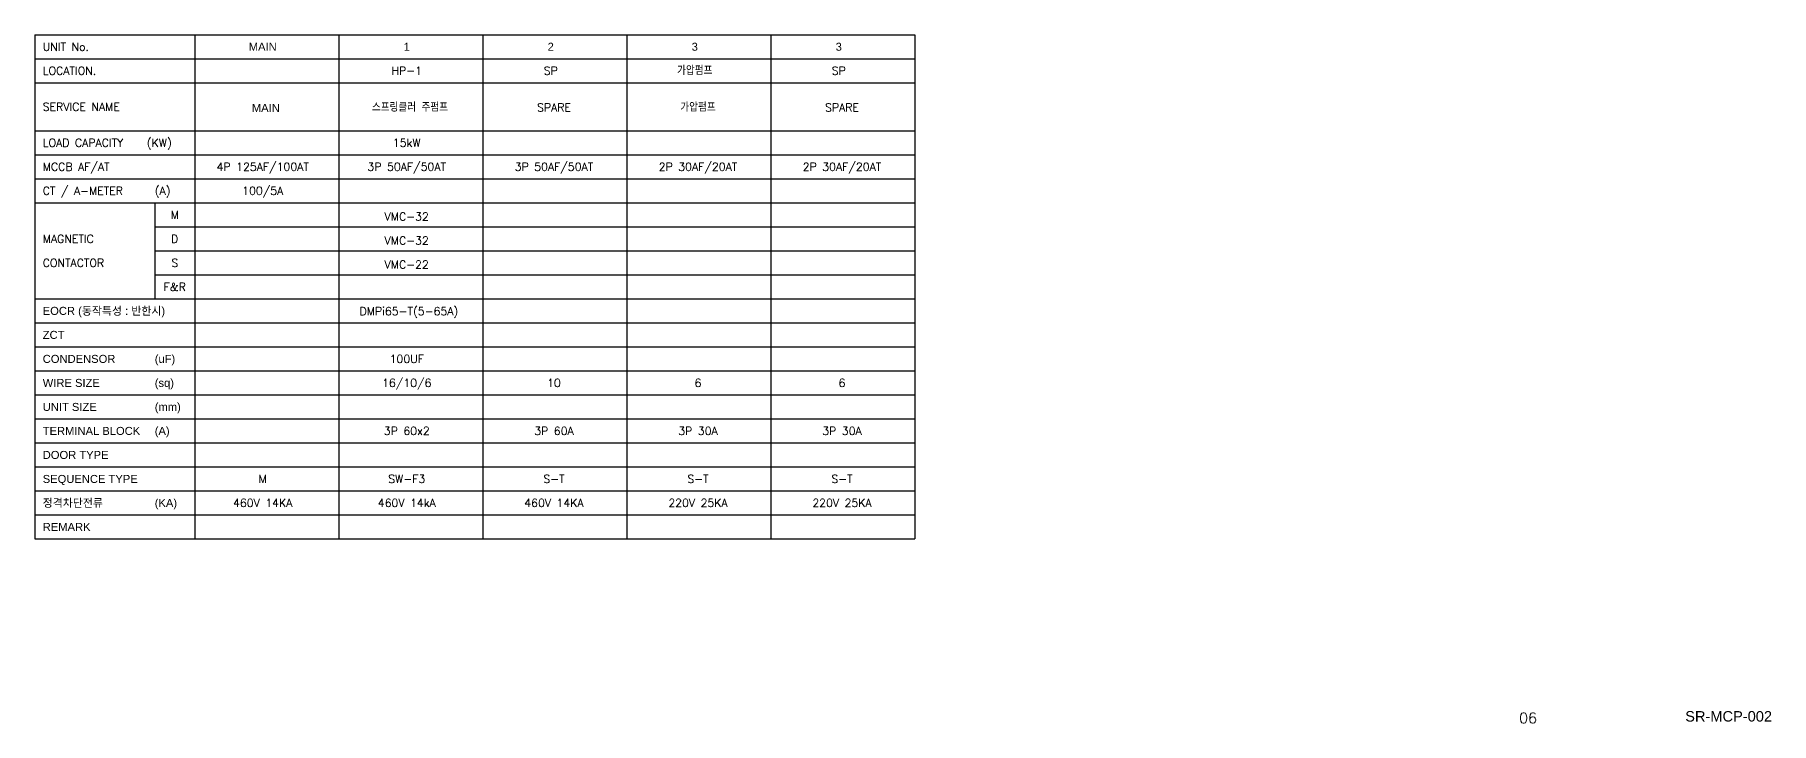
# Model space of a CAD drawing. Header units: millimetres. Extents: x 60229 to 91621, y 21923 to 36546.
# Drawn here: x 73240 to 78652, y 27471 to 29616 of the extents above; entities that cross this region are included whole.
import ezdxf
from ezdxf.enums import TextEntityAlignment as Align

# ---------------------------------------------------------------- set-up
doc = ezdxf.new("R2010")
doc.units = ezdxf.units.MM
doc.styles.add('ROMANS', font='romans.shx', dxfattribs={"bigfont": 'fhg.shx'})
doc.styles.get("Standard").update_dxf_attribs({"font": 'arial.ttf'})

msp = doc.modelspace()

# ---------------------------------------------------------------- linework, layer by layer
at = {"color": 4, "lineweight": -2}
for p, q in [((73239.7, 29616.4), (75982.6, 29616.4)), ((73239.7, 29616.4), (73239.7, 28045.4)), ((75533.7, 29616.4), (75533.7, 28045.4)), ((73239.7, 28045.4), (75982.6, 28045.4))]:
    msp.add_line(p, q, dxfattribs=at)
at = {"lineweight": -2}
for p, q in [((73738.4, 29616.4), (73738.4, 28045.4)), ((74187.2, 29616.4), (74187.2, 28045.4)), ((74187.2, 29616.4), (74187.2, 28045.4)), ((74636.1, 29616.4), (74636.1, 28045.4)), ((74636.1, 29616.4), (74636.1, 28045.4)), ((75084.9, 29616.4), (75084.9, 28045.4)), ((75084.9, 29616.4), (75084.9, 28045.4)), ((75982.6, 29616.4), (75982.6, 28045.4)), ((73613.7, 29092.7), (73613.7, 28793.5))]:
    msp.add_line(p, q, dxfattribs=at)
at = {"color": 3, "lineweight": -2}
for p, q in [((73239.7, 29541.6), (75982.6, 29541.6)), ((73239.7, 29466.8), (75982.6, 29466.8)), ((73239.7, 29317.1), (75982.6, 29317.1)), ((73239.7, 29242.3), (75982.6, 29242.3)), ((73239.7, 29167.5), (75982.6, 29167.5)), ((73239.7, 29092.7), (75982.6, 29092.7)), ((73613.7, 29017.9), (75982.6, 29017.9)), ((73613.7, 28943.1), (75982.6, 28943.1)), ((73613.7, 28868.3), (75982.6, 28868.3)), ((73239.7, 28793.5), (75982.6, 28793.5)), ((73239.7, 28718.7), (75982.6, 28718.7)), ((73239.7, 28643.9), (75982.6, 28643.9)), ((73239.7, 28569.1), (75982.6, 28569.1)), ((73239.7, 28494.3), (75982.6, 28494.3)), ((73239.7, 28419.5), (75982.6, 28419.5)), ((73239.7, 28344.7), (75982.6, 28344.7)), ((73239.7, 28269.9), (75982.6, 28269.9)), ((73239.7, 28195.1), (75982.6, 28195.1)), ((73239.7, 28120.2), (75982.6, 28120.2))]:
    msp.add_line(p, q, dxfattribs=at)

# ---------------------------------------------------------------- texts
at = {"lineweight": -2, "style": 'ROMANS'}
for s, height, p in [('UNIT No.', 24.94, (73264.6, 29566.5)), ('LOCATION.', 24.94, (73264.6, 29491.7)), ('SERVICE NAME', 24.935, (73264.6, 29379.5)), ('LOAD CAPACITY', 24.935, (73264.6, 29267.3)), ('(KW)', 24.94, (73588.8, 29267.3)), ('MCCB AF/AT', 24.94, (73264.6, 29192.5)), ('CT / A-METER', 24.935, (73264.6, 29117.7)), ('(A)', 24.94, (73613.7, 29117.7)), ('MAGNETIC', 24.94, (73264.6, 28968)), ('CONTACTOR', 24.94, (73264.6, 28893.2)), ('06', 32.58, (77866.2, 27471.3))]:
    msp.add_text(s, height=height, dxfattribs=at).set_placement(p)
at = {"lineweight": -2}
for s, height, p in [('MAIN', 24.94, (73950.3, 29566.5)), ('1', 24.9, (74399.2, 29566.5)), ('2', 24.9, (74848, 29566.5)), ('3', 24.9, (75296.9, 29566.5)), ('3', 24.9, (75745.7, 29566.5)), ('MAIN', 24.94, (73959.9, 29375.9))]:
    msp.add_text(s, height=height, dxfattribs=at).set_placement(p, align=Align.CENTER)
at = {"lineweight": -2, "style": 'ROMANS'}
for s, height, p in [('HP-1', 24.94, (74399.2, 29491.7)), ('SP', 24.94, (74848, 29491.7)), ('가압펌프', 24.94, (75296.9, 29491.7)), ('SP', 24.94, (75745.7, 29491.7)), ('스프링클러 주펌프', 24.94, (74409.2, 29377.2)), ('SPARE', 24.94, (74858.1, 29377.2)), ('가압펌프', 24.94, (75306.9, 29377.2)), ('SPARE', 24.94, (75755.7, 29377.2)), ('15kW', 24.94, (74399.2, 29267.3)), ('4P 125AF/100AT', 24.935, (73950.3, 29192.5)), ('3P 50AF/50AT', 24.935, (74399.2, 29192.5)), ('3P 50AF/50AT', 24.935, (74858, 29192.5)), ('2P 30AF/20AT', 24.935, (75306.9, 29192.5)), ('2P 30AF/20AT', 24.935, (75755.7, 29192.5)), ('100/5A', 24.94, (73950.3, 29117.7)), ('M', 24.9, (73676.1, 29042.9)), ('VMC-32', 24.94, (74399, 29037.4)), ('D', 24.9, (73676.1, 28968)), ('VMC-32', 24.94, (74399, 28962.6)), ('S', 24.9, (73676.1, 28893.2)), ('VMC-22', 24.94, (74399, 28887.8)), ('F&R', 24.94, (73676.1, 28818.4)), ('DMPi65-T(5-65A)', 24.935, (74405.9, 28742.5)), ('100UF', 24.94, (74399.2, 28594)), ('16/10/6', 24.94, (74399.2, 28519.2)), ('10', 24.94, (74858, 28519.2)), ('6', 24.9, (75306.9, 28519.2)), ('6', 24.9, (75755.7, 28519.2)), ('3P 60x2', 24.94, (74399.2, 28369.6)), ('3P 60A', 24.94, (74858, 28369.6)), ('3P 30A', 24.94, (75306.9, 28369.6)), ('3P 30A', 24.94, (75755.7, 28369.6)), ('M', 24.9, (73950.3, 28220)), ('SW-F3', 24.94, (74399.2, 28220)), ('S-T', 24.94, (74858, 28220)), ('S-T', 24.94, (75306.9, 28220)), ('S-T', 24.94, (75755.7, 28220)), ('460V 14KA', 24.94, (73950.3, 28145.2)), ('460V 14kA', 24.94, (74399.2, 28145.2)), ('460V 14KA', 24.94, (74858, 28145.2)), ('220V 25KA', 24.94, (75306.9, 28145.2)), ('220V 25KA', 24.94, (75755.7, 28145.2))]:
    msp.add_text(s, height=height, dxfattribs=at).set_placement(p, align=Align.CENTER)
at = {"lineweight": -2}
for s, height, p in [('EOCR (동작특성 : 반한시)', 24.935, (73264.6, 28743.6)), ('ZCT', 24.94, (73264.6, 28668.8)), ('CONDENSOR', 24.94, (73264.6, 28594)), ('(uF)', 24.94, (73613.7, 28594)), ('WIRE SIZE', 24.94, (73264.6, 28519.2)), ('(sq)', 24.94, (73613.7, 28519.2)), ('UNIT SIZE', 24.94, (73264.6, 28444.4)), ('(mm)', 24.94, (73613.7, 28444.4)), ('TERMINAL BLOCK', 24.935, (73264.6, 28369.6)), ('(A)', 24.94, (73613.7, 28369.6)), ('DOOR TYPE', 24.94, (73264.6, 28294.8)), ('SEQUENCE TYPE', 24.935, (73264.6, 28220)), ('정격차단전류', 24.94, (73264.6, 28145.2)), ('(KA)', 24.94, (73613.7, 28145.2)), ('REMARK', 24.94, (73264.6, 28070.4))]:
    msp.add_text(s, height=height, dxfattribs=at).set_placement(p)
at = {"linetype": 'Continuous', "insert": (78383.8, 27509.2), "char_height": 32.58, "width": 273.187, "attachment_point": 1}
msp.add_mtext('SR-MCP-002', dxfattribs=at)

doc.saveas('drawing.dxf')
